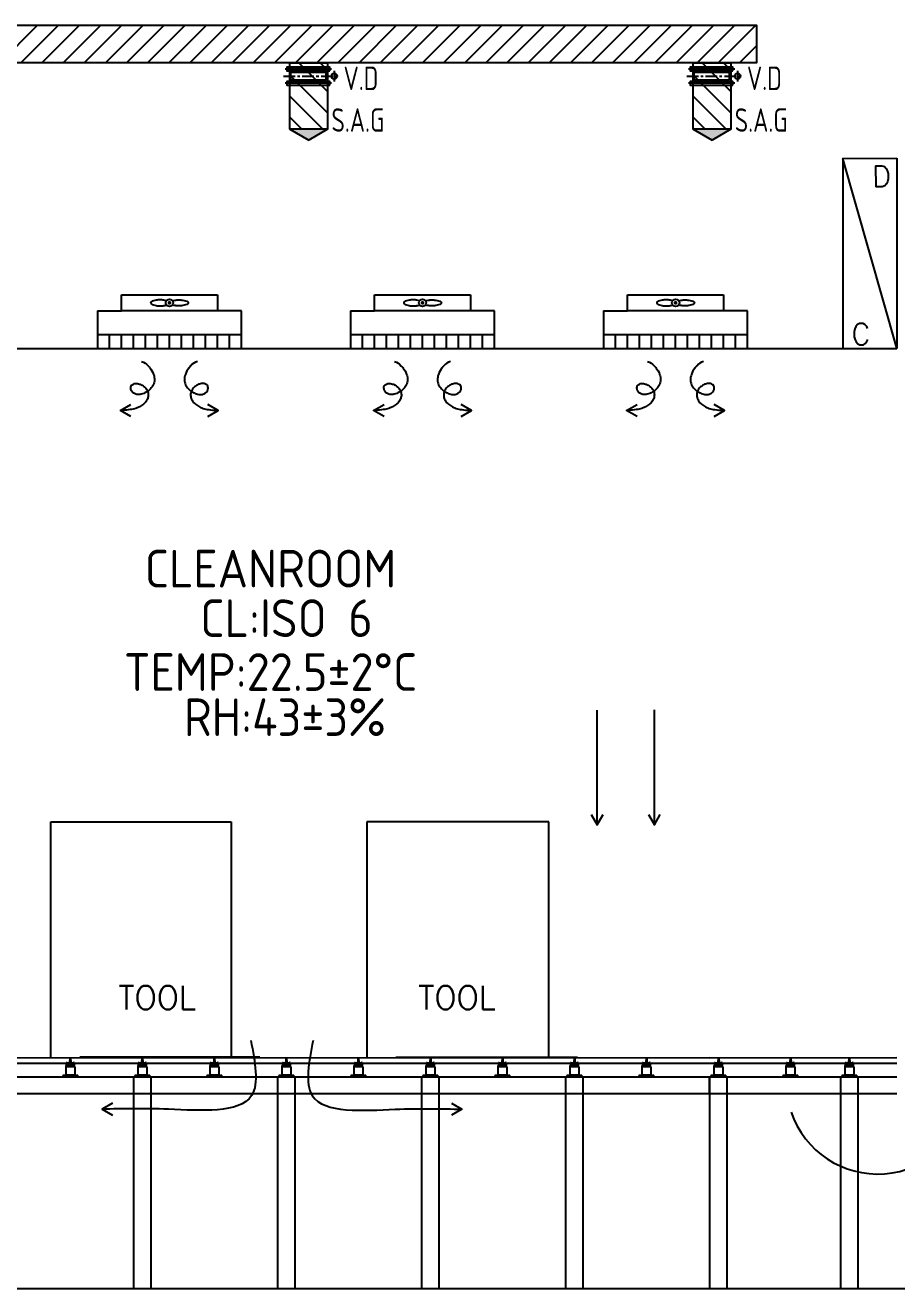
# Model space of a CAD drawing. Header units: millimetres. Extents: x 108 to 3316, y 96 to 2090.
# Drawn here: x 2566.6 to 2659.2, y 1492.1 to 1626.3 of the extents above; entities that cross this region are included whole.
import ezdxf
from ezdxf.enums import TextEntityAlignment as Align

# ---------------------------------------------------------------- set-up
doc = ezdxf.new("R2010")
doc.units = ezdxf.units.MM
doc.linetypes.add('CENTER', pattern=[2, 1.25, -0.25, 0.25, -0.25])
for name, color, linetype in [('M-CEQPM-MAU', 22, 'Continuous'), ('M-CMDUCT-LINE', 15, 'Continuous'), ('M-EQPM-TXT', 4, 'Continuous'), ('M-FM-LINE3', 3, 'Continuous'), ('M-HVAC-CMDUCT', 150, 'Continuous'), ('U-EX-TXT', 4, 'Continuous')]:
    doc.layers.add(name, color=color, linetype=linetype)
doc.styles.add('AA-TXT', font='isocp.shx', dxfattribs={"bigfont": 'chineset.shx'})
doc.styles.add('STDTEXT', font='simplex.shx', dxfattribs={"bigfont": 'china.shx'})

msp = doc.modelspace()

# ---------------------------------------------------------------- hatches: boundary and pattern name
at = {"layer": 'M-CMDUCT-LINE'}
h = msp.add_hatch(dxfattribs=at)
h.set_pattern_fill('ANSI31', color=256, scale=0.5, style=0)
h.set_pattern_definition([(45, (3363.5603, 1449.8405), (-1.122532, 1.122532), [])])
h.paths.add_polyline_path([(2526.27, 1626.29), (2644.28, 1626.29), (2644.28, 1622.29), (2526.27, 1622.29)])
h = msp.add_hatch(dxfattribs=at)
h.set_pattern_fill('ANSI31', color=256, scale=0.5, angle=-90, style=0)
h.set_pattern_definition([(315, (2422.2649, 787.6738), (1.122532, 1.122532), [])])
h.paths.add_polyline_path([(2598.72, 1622.29), (2598.72, 1615.26), (2594.72, 1615.26), (2594.72, 1622.29)])
h = msp.add_hatch(dxfattribs=at)
h.set_pattern_fill('ANSI31', color=256, scale=0.5, angle=-90, style=0)
h.set_pattern_definition([(315, (2465.1057, 787.6738), (1.122532, 1.122532), [])])
h.paths.add_polyline_path([(2641.56, 1622.29), (2641.56, 1615.26), (2637.56, 1615.26), (2637.56, 1622.29)])
at = {"layer": 'M-HVAC-CMDUCT'}
for points in [[(2598.72, 1615.26), (2594.72, 1615.26), (2596.72, 1614.11)], [(2641.56, 1615.26), (2637.56, 1615.26), (2639.56, 1614.11)]]:
    msp.add_hatch(color=256, dxfattribs=at).paths.add_polyline_path(points)

# ---------------------------------------------------------------- linework, layer by layer
at = {"layer": 'M-CEQPM-MAU', "color": 252}
for p, q in [((2653.44, 1612.14), (2653.44, 1591.97)), ((2569.34, 1516.72), (2569.34, 1541.72)), ((2569.34, 1541.72), (2588.48, 1541.72)), ((2588.48, 1541.72), (2588.48, 1516.72)), ((2622.23, 1541.72), (2602.91, 1541.72)), ((2602.91, 1541.72), (2602.91, 1516.72)), ((2622.23, 1516.72), (2622.23, 1541.72)), ((2591.54, 1516.72), (2572.4, 1516.72)), ((2605.97, 1516.72), (2625.28, 1516.72))]:
    msp.add_line(p, q, dxfattribs=at)
at = {"layer": 'M-CEQPM-MAU', "color": 252, "ltscale": 0.1}
for p, q in [((2576.83, 1595.97), (2576.83, 1597.67)), ((2576.83, 1597.67), (2587.03, 1597.67)), ((2587.03, 1597.67), (2587.03, 1595.97)), ((2603.71, 1595.97), (2603.71, 1597.67)), ((2603.71, 1597.67), (2613.91, 1597.67)), ((2613.91, 1597.67), (2613.91, 1595.97)), ((2630.59, 1595.97), (2630.59, 1597.67)), ((2630.59, 1597.67), (2640.79, 1597.67)), ((2640.79, 1597.67), (2640.79, 1595.97)), ((2574.28, 1595.97), (2576.83, 1595.97)), ((2574.28, 1595.97), (2574.28, 1591.97)), ((2587.03, 1595.97), (2576.83, 1595.97)), ((2589.58, 1595.97), (2587.03, 1595.97)), ((2589.58, 1591.97), (2589.58, 1595.97)), ((2601.16, 1595.97), (2603.71, 1595.97)), ((2601.16, 1595.97), (2601.16, 1591.97)), ((2613.91, 1595.97), (2603.71, 1595.97)), ((2616.46, 1595.97), (2613.91, 1595.97)), ((2616.46, 1591.97), (2616.46, 1595.97)), ((2628.04, 1595.97), (2630.59, 1595.97)), ((2628.04, 1595.97), (2628.04, 1591.97)), ((2640.79, 1595.97), (2630.59, 1595.97)), ((2643.34, 1595.97), (2640.79, 1595.97)), ((2643.34, 1591.97), (2643.34, 1595.97)), ((2574.28, 1593.47), (2589.58, 1593.47)), ((2575.56, 1591.97), (2575.56, 1593.47)), ((2576.83, 1591.97), (2576.83, 1593.47)), ((2578.11, 1591.97), (2578.11, 1593.47)), ((2579.38, 1591.97), (2579.38, 1593.47)), ((2580.66, 1591.97), (2580.66, 1593.47)), ((2581.93, 1591.97), (2581.93, 1593.47)), ((2583.21, 1591.97), (2583.21, 1593.47)), ((2584.48, 1591.97), (2584.48, 1593.47)), ((2585.76, 1591.97), (2585.76, 1593.47)), ((2587.03, 1591.97), (2587.03, 1593.47)), ((2588.31, 1591.97), (2588.31, 1593.47)), ((2601.16, 1593.47), (2616.46, 1593.47)), ((2602.44, 1591.97), (2602.44, 1593.47)), ((2603.71, 1591.97), (2603.71, 1593.47)), ((2604.99, 1591.97), (2604.99, 1593.47)), ((2606.26, 1591.97), (2606.26, 1593.47)), ((2607.54, 1591.97), (2607.54, 1593.47)), ((2608.81, 1591.97), (2608.81, 1593.47)), ((2610.09, 1591.97), (2610.09, 1593.47)), ((2611.36, 1591.97), (2611.36, 1593.47)), ((2612.64, 1591.97), (2612.64, 1593.47)), ((2613.91, 1591.97), (2613.91, 1593.47)), ((2615.19, 1591.97), (2615.19, 1593.47)), ((2628.04, 1593.47), (2643.34, 1593.47)), ((2629.31, 1591.97), (2629.31, 1593.47)), ((2630.59, 1591.97), (2630.59, 1593.47)), ((2631.86, 1591.97), (2631.86, 1593.47)), ((2633.14, 1591.97), (2633.14, 1593.47)), ((2634.41, 1591.97), (2634.41, 1593.47)), ((2635.69, 1591.97), (2635.69, 1593.47)), ((2636.96, 1591.97), (2636.96, 1593.47)), ((2638.24, 1591.97), (2638.24, 1593.47)), ((2639.51, 1591.97), (2639.51, 1593.47)), ((2640.79, 1591.97), (2640.79, 1593.47)), ((2642.06, 1591.97), (2642.06, 1593.47)), ((2535.82, 1591.97), (2659.18, 1591.97)), ((2574.28, 1591.97), (2589.58, 1591.97)), ((2601.16, 1591.97), (2616.46, 1591.97)), ((2628.04, 1591.97), (2643.34, 1591.97)), ((2533.6, 1516.67), (2639.3, 1516.69)), ((2639.3, 1516.05), (2533.6, 1516.04)), ((2570.97, 1516.17), (2571.05, 1516.17)), ((2570.97, 1516.17), (2570.97, 1515.84)), ((2571.05, 1516.17), (2571.05, 1516.11)), ((2571.34, 1516.11), (2571.05, 1516.11)), ((2571.39, 1516.74), (2571.29, 1516.11)), ((2571.34, 1516.17), (2571.32, 1515.84)), ((2571.44, 1516.17), (2571.34, 1516.17)), ((2571.39, 1516.74), (2571.49, 1516.11)), ((2571.44, 1516.17), (2571.45, 1515.84)), ((2571.72, 1516.11), (2571.44, 1516.11)), ((2571.72, 1516.17), (2571.72, 1516.11)), ((2571.8, 1516.17), (2571.72, 1516.17)), ((2571.8, 1516.17), (2571.8, 1515.84)), ((2578.62, 1516.17), (2578.7, 1516.17)), ((2578.62, 1516.17), (2578.62, 1515.84)), ((2578.7, 1516.17), (2578.7, 1516.11)), ((2578.99, 1516.11), (2578.7, 1516.11)), ((2579.04, 1516.74), (2578.94, 1516.11)), ((2578.99, 1516.17), (2578.97, 1515.84)), ((2579.09, 1516.17), (2578.99, 1516.17)), ((2579.04, 1516.74), (2579.14, 1516.11)), ((2579.09, 1516.17), (2579.1, 1515.84)), ((2579.37, 1516.11), (2579.09, 1516.11)), ((2579.37, 1516.17), (2579.37, 1516.11)), ((2579.45, 1516.17), (2579.37, 1516.17)), ((2579.45, 1516.17), (2579.45, 1515.84)), ((2586.27, 1516.17), (2586.35, 1516.17)), ((2586.27, 1516.17), (2586.27, 1515.84)), ((2586.35, 1516.17), (2586.35, 1516.11)), ((2586.64, 1516.11), (2586.35, 1516.11)), ((2586.69, 1516.74), (2586.59, 1516.11)), ((2586.64, 1516.17), (2586.62, 1515.84)), ((2586.74, 1516.17), (2586.64, 1516.17)), ((2586.69, 1516.74), (2586.79, 1516.11)), ((2586.74, 1516.17), (2586.75, 1515.84)), ((2587.02, 1516.11), (2586.74, 1516.11)), ((2587.02, 1516.17), (2587.02, 1516.11)), ((2587.1, 1516.17), (2587.02, 1516.17)), ((2587.1, 1516.17), (2587.1, 1515.84)), ((2593.92, 1516.17), (2594, 1516.17)), ((2593.92, 1516.17), (2593.92, 1515.84)), ((2594, 1516.17), (2594, 1516.11)), ((2594.29, 1516.11), (2594, 1516.11)), ((2594.34, 1516.74), (2594.24, 1516.11)), ((2594.29, 1516.17), (2594.27, 1515.84)), ((2594.39, 1516.17), (2594.29, 1516.17)), ((2594.34, 1516.74), (2594.44, 1516.11)), ((2594.39, 1516.17), (2594.4, 1515.84)), ((2594.67, 1516.11), (2594.39, 1516.11)), ((2594.67, 1516.17), (2594.67, 1516.11)), ((2594.75, 1516.17), (2594.67, 1516.17)), ((2594.75, 1516.17), (2594.75, 1515.84)), ((2601.57, 1516.17), (2601.65, 1516.17)), ((2601.57, 1516.17), (2601.57, 1515.84)), ((2601.65, 1516.17), (2601.65, 1516.11)), ((2601.94, 1516.11), (2601.65, 1516.11)), ((2601.99, 1516.74), (2601.89, 1516.11)), ((2601.94, 1516.17), (2601.92, 1515.84)), ((2602.04, 1516.17), (2601.94, 1516.17)), ((2601.99, 1516.74), (2602.09, 1516.11)), ((2602.04, 1516.17), (2602.05, 1515.84)), ((2602.32, 1516.11), (2602.04, 1516.11)), ((2602.32, 1516.17), (2602.32, 1516.11)), ((2602.4, 1516.17), (2602.32, 1516.17)), ((2602.4, 1516.17), (2602.4, 1515.84)), ((2609.22, 1516.17), (2609.3, 1516.17)), ((2609.22, 1516.17), (2609.22, 1515.84)), ((2609.3, 1516.17), (2609.3, 1516.11)), ((2609.59, 1516.11), (2609.3, 1516.11)), ((2609.64, 1516.74), (2609.54, 1516.11)), ((2609.59, 1516.17), (2609.57, 1515.84)), ((2609.69, 1516.17), (2609.59, 1516.17)), ((2609.64, 1516.74), (2609.74, 1516.11)), ((2609.69, 1516.17), (2609.7, 1515.84)), ((2609.97, 1516.11), (2609.69, 1516.11)), ((2609.97, 1516.17), (2609.97, 1516.11)), ((2610.05, 1516.17), (2609.97, 1516.17)), ((2610.05, 1516.17), (2610.05, 1515.84)), ((2616.87, 1516.17), (2616.95, 1516.17)), ((2616.87, 1516.17), (2616.87, 1515.84)), ((2616.95, 1516.17), (2616.95, 1516.11)), ((2617.24, 1516.11), (2616.95, 1516.11)), ((2617.29, 1516.74), (2617.19, 1516.11)), ((2617.24, 1516.17), (2617.22, 1515.84)), ((2617.34, 1516.17), (2617.24, 1516.17)), ((2617.29, 1516.74), (2617.39, 1516.11)), ((2617.34, 1516.17), (2617.35, 1515.84)), ((2617.62, 1516.11), (2617.34, 1516.11)), ((2617.62, 1516.17), (2617.62, 1516.11)), ((2617.7, 1516.17), (2617.62, 1516.17)), ((2617.7, 1516.17), (2617.7, 1515.84)), ((2624.52, 1516.17), (2624.6, 1516.17)), ((2624.52, 1516.17), (2624.52, 1515.84)), ((2624.6, 1516.17), (2624.6, 1516.11)), ((2624.89, 1516.11), (2624.6, 1516.11)), ((2624.94, 1516.74), (2624.84, 1516.11)), ((2624.89, 1516.17), (2624.87, 1515.84)), ((2624.99, 1516.17), (2624.89, 1516.17)), ((2624.94, 1516.74), (2625.04, 1516.11)), ((2624.99, 1516.17), (2625, 1515.84)), ((2625.27, 1516.11), (2624.99, 1516.11)), ((2625.27, 1516.17), (2625.27, 1516.11)), ((2625.35, 1516.17), (2625.27, 1516.17)), ((2625.35, 1516.17), (2625.35, 1515.84)), ((2632.17, 1516.17), (2632.25, 1516.17)), ((2632.17, 1516.17), (2632.17, 1515.84)), ((2632.25, 1516.17), (2632.25, 1516.11)), ((2632.54, 1516.11), (2632.25, 1516.11)), ((2632.59, 1516.74), (2632.49, 1516.11)), ((2632.54, 1516.17), (2632.52, 1515.84)), ((2632.64, 1516.17), (2632.54, 1516.17)), ((2632.59, 1516.74), (2632.69, 1516.11)), ((2632.64, 1516.17), (2632.65, 1515.84)), ((2632.92, 1516.11), (2632.64, 1516.11)), ((2632.92, 1516.17), (2632.92, 1516.11)), ((2633, 1516.17), (2632.92, 1516.17)), ((2633, 1516.17), (2633, 1515.84)), ((2639.3, 1516.67), (2659.18, 1516.68)), ((2659.18, 1516.04), (2639.3, 1516.04)), ((2639.82, 1516.17), (2639.9, 1516.17)), ((2639.82, 1516.17), (2639.82, 1515.84)), ((2639.9, 1516.17), (2639.9, 1516.11)), ((2640.19, 1516.11), (2639.9, 1516.11)), ((2640.24, 1516.74), (2640.14, 1516.11)), ((2640.19, 1516.17), (2640.17, 1515.84)), ((2640.29, 1516.17), (2640.19, 1516.17)), ((2640.24, 1516.74), (2640.34, 1516.11)), ((2640.29, 1516.17), (2640.3, 1515.84)), ((2640.57, 1516.11), (2640.29, 1516.11)), ((2640.57, 1516.17), (2640.57, 1516.11)), ((2640.65, 1516.17), (2640.57, 1516.17)), ((2640.65, 1516.17), (2640.65, 1515.84)), ((2647.47, 1516.17), (2647.55, 1516.17)), ((2647.47, 1516.17), (2647.47, 1515.84)), ((2647.55, 1516.17), (2647.55, 1516.11)), ((2647.84, 1516.11), (2647.55, 1516.11)), ((2647.89, 1516.74), (2647.79, 1516.11)), ((2647.84, 1516.17), (2647.82, 1515.84)), ((2647.94, 1516.17), (2647.84, 1516.17)), ((2647.89, 1516.74), (2647.99, 1516.11)), ((2647.94, 1516.17), (2647.95, 1515.84)), ((2648.22, 1516.11), (2647.94, 1516.11)), ((2648.22, 1516.17), (2648.22, 1516.11)), ((2648.3, 1516.17), (2648.22, 1516.17)), ((2648.3, 1516.17), (2648.3, 1515.84)), ((2653.72, 1516.17), (2653.8, 1516.17)), ((2653.72, 1516.17), (2653.72, 1515.84)), ((2653.8, 1516.17), (2653.8, 1516.11)), ((2654.09, 1516.11), (2653.8, 1516.11)), ((2654.14, 1516.74), (2654.04, 1516.11)), ((2654.09, 1516.17), (2654.07, 1515.84)), ((2654.19, 1516.17), (2654.09, 1516.17)), ((2654.14, 1516.74), (2654.24, 1516.11)), ((2654.19, 1516.17), (2654.2, 1515.84)), ((2654.47, 1516.11), (2654.19, 1516.11)), ((2654.47, 1516.17), (2654.47, 1516.11)), ((2654.56, 1516.17), (2654.47, 1516.17)), ((2654.56, 1516.17), (2654.56, 1515.84)), ((2572.19, 1514.78), (2570.59, 1514.78)), ((2570.59, 1514.78), (2570.59, 1514.65)), ((2572.19, 1514.65), (2570.59, 1514.65)), ((2570.91, 1515.71), (2570.91, 1514.86)), ((2571.87, 1515.71), (2570.91, 1515.71)), ((2570.91, 1514.86), (2571.87, 1514.86)), ((2571.83, 1515.84), (2570.95, 1515.84)), ((2570.95, 1515.71), (2570.95, 1515.84)), ((2570.96, 1514.86), (2570.96, 1514.79)), ((2571.82, 1514.86), (2571.82, 1514.78)), ((2571.83, 1515.71), (2571.83, 1515.84)), ((2571.87, 1515.71), (2571.87, 1514.86)), ((2572.19, 1514.78), (2572.19, 1514.65)), ((2579.84, 1514.78), (2578.24, 1514.78)), ((2578.24, 1514.78), (2578.24, 1514.65)), ((2579.84, 1514.65), (2578.24, 1514.65)), ((2578.56, 1515.71), (2578.56, 1514.86)), ((2579.52, 1515.71), (2578.56, 1515.71)), ((2578.56, 1514.86), (2579.52, 1514.86)), ((2579.48, 1515.84), (2578.6, 1515.84)), ((2578.6, 1515.71), (2578.6, 1515.84)), ((2578.61, 1514.86), (2578.61, 1514.79)), ((2579.47, 1514.86), (2579.47, 1514.78)), ((2579.48, 1515.71), (2579.48, 1515.84)), ((2579.52, 1515.71), (2579.52, 1514.86)), ((2579.84, 1514.78), (2579.84, 1514.65)), ((2587.49, 1514.78), (2585.89, 1514.78)), ((2585.89, 1514.78), (2585.89, 1514.65)), ((2587.49, 1514.65), (2585.89, 1514.65)), ((2586.21, 1515.71), (2586.21, 1514.86)), ((2587.17, 1515.71), (2586.21, 1515.71)), ((2586.21, 1514.86), (2587.17, 1514.86)), ((2587.13, 1515.84), (2586.25, 1515.84)), ((2586.25, 1515.71), (2586.25, 1515.84)), ((2586.26, 1514.86), (2586.26, 1514.79)), ((2587.12, 1514.86), (2587.12, 1514.78)), ((2587.13, 1515.71), (2587.13, 1515.84)), ((2587.17, 1515.71), (2587.17, 1514.86)), ((2587.49, 1514.78), (2587.49, 1514.65)), ((2595.14, 1514.78), (2593.54, 1514.78)), ((2593.54, 1514.78), (2593.54, 1514.65)), ((2595.14, 1514.65), (2593.54, 1514.65)), ((2593.86, 1515.71), (2593.86, 1514.86)), ((2594.82, 1515.71), (2593.86, 1515.71)), ((2593.86, 1514.86), (2594.82, 1514.86)), ((2594.78, 1515.84), (2593.9, 1515.84)), ((2593.9, 1515.71), (2593.9, 1515.84)), ((2593.91, 1514.86), (2593.91, 1514.79)), ((2594.77, 1514.86), (2594.77, 1514.78)), ((2594.78, 1515.71), (2594.78, 1515.84)), ((2594.82, 1515.71), (2594.82, 1514.86)), ((2595.14, 1514.78), (2595.14, 1514.65)), ((2602.79, 1514.78), (2601.19, 1514.78)), ((2601.19, 1514.78), (2601.19, 1514.65)), ((2602.79, 1514.65), (2601.19, 1514.65)), ((2601.51, 1515.71), (2601.51, 1514.86)), ((2602.47, 1515.71), (2601.51, 1515.71)), ((2601.51, 1514.86), (2602.47, 1514.86)), ((2602.43, 1515.84), (2601.55, 1515.84)), ((2601.55, 1515.71), (2601.55, 1515.84)), ((2601.56, 1514.86), (2601.56, 1514.79)), ((2602.42, 1514.86), (2602.42, 1514.78)), ((2602.43, 1515.71), (2602.43, 1515.84)), ((2602.47, 1515.71), (2602.47, 1514.86)), ((2602.79, 1514.78), (2602.79, 1514.65)), ((2610.44, 1514.78), (2608.84, 1514.78)), ((2608.84, 1514.78), (2608.84, 1514.65)), ((2610.44, 1514.65), (2608.84, 1514.65)), ((2609.16, 1515.71), (2609.16, 1514.86)), ((2610.12, 1515.71), (2609.16, 1515.71)), ((2609.16, 1514.86), (2610.12, 1514.86)), ((2610.08, 1515.84), (2609.2, 1515.84)), ((2609.2, 1515.71), (2609.2, 1515.84)), ((2609.21, 1514.86), (2609.21, 1514.79)), ((2610.07, 1514.86), (2610.07, 1514.78)), ((2610.08, 1515.71), (2610.08, 1515.84)), ((2610.12, 1515.71), (2610.12, 1514.86)), ((2610.44, 1514.78), (2610.44, 1514.65)), ((2618.09, 1514.78), (2616.49, 1514.78)), ((2616.49, 1514.78), (2616.49, 1514.65)), ((2618.09, 1514.65), (2616.49, 1514.65)), ((2616.81, 1515.71), (2616.81, 1514.86)), ((2617.77, 1515.71), (2616.81, 1515.71)), ((2616.81, 1514.86), (2617.77, 1514.86)), ((2617.73, 1515.84), (2616.85, 1515.84)), ((2616.85, 1515.71), (2616.85, 1515.84)), ((2616.86, 1514.86), (2616.86, 1514.79)), ((2617.72, 1514.86), (2617.72, 1514.78)), ((2617.73, 1515.71), (2617.73, 1515.84)), ((2617.77, 1515.71), (2617.77, 1514.86)), ((2618.09, 1514.78), (2618.09, 1514.65)), ((2625.74, 1514.78), (2624.14, 1514.78)), ((2624.14, 1514.78), (2624.14, 1514.65)), ((2625.74, 1514.65), (2624.14, 1514.65)), ((2624.46, 1515.71), (2624.46, 1514.86)), ((2625.42, 1515.71), (2624.46, 1515.71)), ((2624.46, 1514.86), (2625.42, 1514.86)), ((2625.38, 1515.84), (2624.5, 1515.84)), ((2624.5, 1515.71), (2624.5, 1515.84)), ((2624.51, 1514.86), (2624.51, 1514.79)), ((2625.37, 1514.86), (2625.37, 1514.78)), ((2625.38, 1515.71), (2625.38, 1515.84)), ((2625.42, 1515.71), (2625.42, 1514.86)), ((2625.74, 1514.78), (2625.74, 1514.65)), ((2633.39, 1514.78), (2631.79, 1514.78)), ((2631.79, 1514.78), (2631.79, 1514.65)), ((2633.39, 1514.65), (2631.79, 1514.65)), ((2632.11, 1515.71), (2632.11, 1514.86)), ((2633.07, 1515.71), (2632.11, 1515.71)), ((2632.11, 1514.86), (2633.07, 1514.86)), ((2633.03, 1515.84), (2632.15, 1515.84)), ((2632.15, 1515.71), (2632.15, 1515.84)), ((2632.16, 1514.86), (2632.16, 1514.79)), ((2633.02, 1514.86), (2633.02, 1514.78)), ((2633.03, 1515.71), (2633.03, 1515.84)), ((2633.07, 1515.71), (2633.07, 1514.86)), ((2633.39, 1514.78), (2633.39, 1514.65)), ((2641.04, 1514.78), (2639.44, 1514.78)), ((2639.44, 1514.78), (2639.44, 1514.65)), ((2641.04, 1514.65), (2639.44, 1514.65)), ((2639.76, 1515.71), (2639.76, 1514.86)), ((2640.72, 1515.71), (2639.76, 1515.71)), ((2639.76, 1514.86), (2640.72, 1514.86)), ((2640.68, 1515.84), (2639.8, 1515.84)), ((2639.8, 1515.71), (2639.8, 1515.84)), ((2639.81, 1514.86), (2639.81, 1514.79)), ((2640.67, 1514.86), (2640.67, 1514.78)), ((2640.68, 1515.71), (2640.68, 1515.84)), ((2640.72, 1515.71), (2640.72, 1514.86)), ((2641.04, 1514.78), (2641.04, 1514.65)), ((2648.69, 1514.78), (2647.09, 1514.78)), ((2647.09, 1514.78), (2647.09, 1514.65)), ((2648.69, 1514.65), (2647.09, 1514.65)), ((2647.41, 1515.71), (2647.41, 1514.86)), ((2648.37, 1515.71), (2647.41, 1515.71)), ((2647.41, 1514.86), (2648.37, 1514.86)), ((2648.33, 1515.84), (2647.45, 1515.84)), ((2647.45, 1515.71), (2647.45, 1515.84)), ((2647.46, 1514.86), (2647.46, 1514.79)), ((2648.32, 1514.86), (2648.32, 1514.78)), ((2648.33, 1515.71), (2648.33, 1515.84)), ((2648.37, 1515.71), (2648.37, 1514.86)), ((2648.69, 1514.78), (2648.69, 1514.65)), ((2654.94, 1514.78), (2653.34, 1514.78)), ((2653.34, 1514.78), (2653.34, 1514.65)), ((2654.94, 1514.65), (2653.34, 1514.65)), ((2653.66, 1515.71), (2653.66, 1514.86)), ((2654.62, 1515.71), (2653.66, 1515.71)), ((2653.66, 1514.86), (2654.62, 1514.86)), ((2654.58, 1515.84), (2653.7, 1515.84)), ((2653.7, 1515.71), (2653.7, 1515.84)), ((2653.71, 1514.86), (2653.71, 1514.79)), ((2654.57, 1514.86), (2654.57, 1514.78)), ((2654.58, 1515.71), (2654.58, 1515.84)), ((2654.62, 1515.71), (2654.62, 1514.86)), ((2654.94, 1514.78), (2654.94, 1514.65))]:
    msp.add_line(p, q, dxfattribs=at)
at = {"layer": 'M-CEQPM-MAU', "color": 252}
msp.add_lwpolyline([(2659.18, 1612.19), (2659.18, 1592.02), (2653.44, 1612.14)], close=True, dxfattribs=at)
at = {"layer": 'M-CEQPM-MAU', "color": 252, "ltscale": 0.1}
for points in [[(2581.61, 1597.05, 0.03966), (2581.34, 1597.11, 0.032614), (2580.93, 1597.14, 0.032614), (2580.52, 1597.11, 0.044087), (2580.22, 1597.04, 0.086721), (2579.98, 1596.92, 0.233651), (2579.93, 1596.82, 0.233651), (2579.98, 1596.73, 0.086721), (2580.22, 1596.6, 0.044087), (2580.52, 1596.53, 0.032614), (2580.93, 1596.51, 0.032614), (2581.34, 1596.53, 0.03966), (2581.61, 1596.59)], [(2582.26, 1597.05, -0.03966), (2582.52, 1597.11, -0.032614), (2582.93, 1597.14, -0.032614), (2583.34, 1597.11, -0.044087), (2583.64, 1597.04, -0.086721), (2583.88, 1596.92, -0.233651), (2583.93, 1596.82, -0.233651), (2583.88, 1596.73, -0.086721), (2583.64, 1596.6, -0.044087), (2583.34, 1596.53, -0.032614), (2582.93, 1596.51, -0.032614), (2582.52, 1596.53, -0.03966), (2582.26, 1596.59)], [(2608.48, 1597.05, 0.03966), (2608.22, 1597.11, 0.032614), (2607.81, 1597.14, 0.032614), (2607.4, 1597.11, 0.044087), (2607.1, 1597.04, 0.086721), (2606.86, 1596.92, 0.233651), (2606.81, 1596.82, 0.233651), (2606.86, 1596.73, 0.086721), (2607.1, 1596.6, 0.044087), (2607.4, 1596.53, 0.032614), (2607.81, 1596.51, 0.032614), (2608.22, 1596.53, 0.03966), (2608.48, 1596.59)], [(2609.14, 1597.05, -0.03966), (2609.4, 1597.11, -0.032614), (2609.81, 1597.14, -0.032614), (2610.22, 1597.11, -0.044087), (2610.52, 1597.04, -0.086721), (2610.76, 1596.92, -0.233651), (2610.81, 1596.82, -0.233651), (2610.76, 1596.73, -0.086721), (2610.52, 1596.6, -0.044087), (2610.22, 1596.53, -0.032614), (2609.81, 1596.51, -0.032614), (2609.4, 1596.53, -0.03966), (2609.14, 1596.59)], [(2635.36, 1597.05, 0.03966), (2635.1, 1597.11, 0.032614), (2634.69, 1597.14, 0.032614), (2634.28, 1597.11, 0.044087), (2633.98, 1597.04, 0.086721), (2633.74, 1596.92, 0.233651), (2633.69, 1596.82, 0.233651), (2633.74, 1596.73, 0.086721), (2633.98, 1596.6, 0.044087), (2634.28, 1596.53, 0.032614), (2634.69, 1596.51, 0.032614), (2635.1, 1596.53, 0.03966), (2635.36, 1596.59)], [(2636.01, 1597.05, -0.03966), (2636.28, 1597.11, -0.032614), (2636.69, 1597.14, -0.032614), (2637.1, 1597.11, -0.044087), (2637.4, 1597.04, -0.086721), (2637.64, 1596.92, -0.233651), (2637.69, 1596.82, -0.233651), (2637.64, 1596.73, -0.086721), (2637.4, 1596.6, -0.044087), (2637.1, 1596.53, -0.032614), (2636.69, 1596.51, -0.032614), (2636.28, 1596.53, -0.03966), (2636.01, 1596.59)]]:
    msp.add_lwpolyline(points, format="xyb", dxfattribs=at)
at = {"layer": 'M-CEQPM-MAU', "color": 252, "ltscale": 0.1, "const_width": 0.2}
for points in [[(2582.03, 1596.82, -1), (2581.83, 1596.82, -1)], [(2608.91, 1596.82, -1), (2608.71, 1596.82, -1)], [(2635.79, 1596.82, -1), (2635.59, 1596.82, -1)]]:
    msp.add_lwpolyline(points, format="xyb", close=True, dxfattribs=at)
at = {"layer": 'M-CEQPM-MAU', "color": 252, "ltscale": 0.1}
for points in [[(2639.3, 1512.85), (2530.08, 1512.85), (2530.08, 1514.65), (2639.3, 1514.65)], [(2659.18, 1512.85), (2639.3, 1512.85), (2639.3, 1514.65), (2659.18, 1514.65)]]:
    msp.add_lwpolyline(points, dxfattribs=at)
for points in [[(2578.14, 1492.14), (2578.14, 1514.65), (2579.94, 1514.65), (2579.94, 1492.14)], [(2593.44, 1492.14), (2593.44, 1514.65), (2595.24, 1514.65), (2595.24, 1492.14)], [(2608.74, 1492.14), (2608.74, 1514.65), (2610.54, 1514.65), (2610.54, 1492.14)], [(2624.04, 1492.14), (2624.04, 1514.65), (2625.84, 1514.65), (2625.84, 1492.14)], [(2639.34, 1492.14), (2639.34, 1514.65), (2641.14, 1514.65), (2641.14, 1492.14)], [(2653.24, 1492.14), (2653.24, 1514.65), (2655.04, 1514.65), (2655.04, 1492.14)]]:
    msp.add_lwpolyline(points, close=True, dxfattribs=at)
for centre in [(2581.93, 1596.82), (2608.81, 1596.82), (2635.69, 1596.82)]:
    msp.add_circle(centre, 0.4, dxfattribs=at)
at = {"layer": 'M-FM-LINE3', "linetype": 'CENTER'}
for p, q in [((2594.03, 1620.89), (2600.01, 1620.89)), ((2599.44, 1621.46), (2599.44, 1620.32)), ((2636.87, 1620.89), (2642.85, 1620.89)), ((2642.28, 1621.46), (2642.28, 1620.32))]:
    msp.add_line(p, q, dxfattribs=at)
at = {"layer": 'M-FM-LINE3'}
for p, q in [((2599.14, 1621.64), (2594.22, 1621.64)), ((2641.98, 1621.64), (2637.06, 1621.64)), ((2599.14, 1620.13), (2594.22, 1620.13)), ((2641.98, 1620.13), (2637.06, 1620.13))]:
    msp.add_line(p, q, dxfattribs=at)
for points in [[(2598.95, 1621.46), (2598.95, 1621.83), (2594.41, 1621.83), (2594.41, 1621.46)], [(2598.57, 1620.51), (2598.57, 1621.27), (2594.78, 1621.27), (2594.78, 1620.51)], [(2641.79, 1621.46), (2641.79, 1621.83), (2637.25, 1621.83), (2637.25, 1621.46)], [(2641.41, 1620.51), (2641.41, 1621.27), (2637.62, 1621.27), (2637.62, 1620.51)], [(2598.95, 1619.94), (2598.95, 1620.32), (2594.41, 1620.32), (2594.41, 1619.94)], [(2641.79, 1619.94), (2641.79, 1620.32), (2637.25, 1620.32), (2637.25, 1619.94)]]:
    msp.add_lwpolyline(points, close=True, dxfattribs=at)
for centre in [(2599.44, 1620.89), (2642.28, 1620.89)]:
    msp.add_circle(centre, 0.303, dxfattribs=at)
at = {"layer": 'M-HVAC-CMDUCT'}
for p, q in [((2598.72, 1615.26), (2594.72, 1615.26)), ((2594.72, 1615.26), (2596.72, 1614.11)), ((2598.72, 1615.26), (2596.72, 1614.11)), ((2641.56, 1615.26), (2637.56, 1615.26)), ((2637.56, 1615.26), (2639.56, 1614.11)), ((2641.56, 1615.26), (2639.56, 1614.11))]:
    msp.add_line(p, q, dxfattribs=at)
at = {"layer": 'M-HVAC-CMDUCT', "color": 252}
for p, q in [((2627.35, 1541.39), (2627.35, 1553.56)), ((2633.44, 1541.39), (2633.44, 1553.62))]:
    msp.add_line(p, q, dxfattribs=at)
at = {"layer": 'M-HVAC-CMDUCT'}
for points in [[(2526.27, 1626.29), (2644.28, 1626.29), (2644.28, 1622.29), (2526.27, 1622.29)], [(2598.72, 1622.29), (2598.72, 1615.26), (2594.72, 1615.26), (2594.72, 1622.29)], [(2641.56, 1622.29), (2641.56, 1615.26), (2637.56, 1615.26), (2637.56, 1622.29)]]:
    msp.add_lwpolyline(points, close=True, dxfattribs=at)
at = {"layer": 'M-HVAC-CMDUCT', "color": 252, "ltscale": 0.1}
for points in [[(2578.97, 1590.6, -0.140241), (2579.65, 1590.15, -0.038232), (2579.88, 1589.89), (2579.95, 1589.79), (2580.07, 1589.59), (2580.17, 1589.41), (2580.24, 1589.23), (2580.29, 1589.07), (2580.32, 1588.92), (2580.34, 1588.77), (2580.34, 1588.63), (2580.33, 1588.5), (2580.31, 1588.37), (2580.27, 1588.25), (2580.22, 1588.13), (2580.16, 1588.01), (2580.09, 1587.9), (2580, 1587.79), (2579.91, 1587.68), (2579.8, 1587.58), (2579.69, 1587.48), (2579.57, 1587.39), (2579.45, 1587.32), (2579.32, 1587.25), (2579.19, 1587.19), (2579.06, 1587.15), (2578.93, 1587.12), (2578.81, 1587.1), (2578.69, 1587.08), (2578.57, 1587.09), (2578.46, 1587.1), (2578.37, 1587.12), (2578.28, 1587.15), (2578.2, 1587.19), (2578.13, 1587.23, -0.282011), (2577.83, 1587.81, -0.222152), (2577.97, 1588.13, -0.123311), (2578.23, 1588.24), (2578.32, 1588.25), (2578.43, 1588.25), (2578.53, 1588.25), (2578.64, 1588.23), (2578.74, 1588.2), (2578.84, 1588.17), (2578.94, 1588.12), (2579.03, 1588.07), (2579.12, 1588.02), (2579.2, 1587.95), (2579.28, 1587.89), (2579.35, 1587.82), (2579.42, 1587.75), (2579.48, 1587.67), (2579.53, 1587.59), (2579.57, 1587.51), (2579.61, 1587.43), (2579.64, 1587.35), (2579.66, 1587.26), (2579.67, 1587.17), (2579.68, 1587.07), (2579.68, 1586.98), (2579.67, 1586.88), (2579.64, 1586.78), (2579.62, 1586.68), (2579.58, 1586.59), (2579.53, 1586.49), (2579.47, 1586.4), (2579.41, 1586.31), (2579.33, 1586.22), (2579.25, 1586.13), (2579.16, 1586.05), (2579.06, 1585.98), (2578.96, 1585.91), (2578.85, 1585.84), (2578.73, 1585.78), (2578.61, 1585.72), (2578.49, 1585.67), (2578.36, 1585.62), (2578.22, 1585.58), (2578.07, 1585.54), (2577.91, 1585.51), (2577.74, 1585.48), (2577.56, 1585.46), (2577.36, 1585.44), (2577.15, 1585.42), (2576.94, 1585.4), (2576.73, 1585.39)], [(2584.89, 1590.6, 0.140241), (2584.21, 1590.15, 0.038232), (2583.97, 1589.89), (2583.91, 1589.79), (2583.79, 1589.59), (2583.69, 1589.41), (2583.62, 1589.23), (2583.57, 1589.07), (2583.54, 1588.92), (2583.52, 1588.77), (2583.51, 1588.63), (2583.52, 1588.5), (2583.55, 1588.37), (2583.58, 1588.25), (2583.63, 1588.13), (2583.7, 1588.01), (2583.77, 1587.9), (2583.86, 1587.79), (2583.95, 1587.68), (2584.06, 1587.58), (2584.17, 1587.48), (2584.29, 1587.39), (2584.41, 1587.32), (2584.54, 1587.25), (2584.67, 1587.19), (2584.8, 1587.15), (2584.92, 1587.12), (2585.05, 1587.1), (2585.17, 1587.08), (2585.29, 1587.09), (2585.4, 1587.1), (2585.49, 1587.12), (2585.58, 1587.15), (2585.66, 1587.19), (2585.73, 1587.23, 0.282011), (2586.03, 1587.81, 0.222152), (2585.89, 1588.13, 0.123311), (2585.63, 1588.24), (2585.53, 1588.25), (2585.43, 1588.25), (2585.33, 1588.25), (2585.22, 1588.23), (2585.12, 1588.2), (2585.02, 1588.17), (2584.92, 1588.12), (2584.83, 1588.07), (2584.74, 1588.02), (2584.66, 1587.95), (2584.58, 1587.89), (2584.51, 1587.82), (2584.44, 1587.75), (2584.38, 1587.67), (2584.33, 1587.59), (2584.29, 1587.51), (2584.25, 1587.43), (2584.22, 1587.35), (2584.2, 1587.26), (2584.18, 1587.17), (2584.18, 1587.07), (2584.18, 1586.98), (2584.19, 1586.88), (2584.21, 1586.78), (2584.24, 1586.68), (2584.28, 1586.59), (2584.33, 1586.49), (2584.39, 1586.4), (2584.45, 1586.31), (2584.53, 1586.22), (2584.61, 1586.13), (2584.7, 1586.05), (2584.8, 1585.98), (2584.9, 1585.91), (2585.01, 1585.84), (2585.13, 1585.78), (2585.24, 1585.72), (2585.37, 1585.67), (2585.5, 1585.62), (2585.64, 1585.58), (2585.79, 1585.54), (2585.94, 1585.51), (2586.12, 1585.48), (2586.3, 1585.46), (2586.5, 1585.44), (2586.7, 1585.42), (2586.91, 1585.4), (2587.12, 1585.39)], [(2605.85, 1590.6, -0.140241), (2606.52, 1590.15, -0.038232), (2606.76, 1589.89), (2606.83, 1589.79), (2606.95, 1589.59), (2607.05, 1589.41), (2607.12, 1589.23), (2607.17, 1589.07), (2607.2, 1588.92), (2607.22, 1588.77), (2607.22, 1588.63), (2607.21, 1588.5), (2607.19, 1588.37), (2607.15, 1588.25), (2607.1, 1588.13), (2607.04, 1588.01), (2606.97, 1587.9), (2606.88, 1587.79), (2606.78, 1587.68), (2606.68, 1587.58), (2606.57, 1587.48), (2606.45, 1587.39), (2606.33, 1587.32), (2606.2, 1587.25), (2606.07, 1587.19), (2605.94, 1587.15), (2605.81, 1587.12), (2605.69, 1587.1), (2605.56, 1587.08), (2605.45, 1587.09), (2605.34, 1587.1), (2605.24, 1587.12), (2605.16, 1587.15), (2605.08, 1587.19), (2605.01, 1587.23, -0.282011), (2604.71, 1587.81, -0.222152), (2604.84, 1588.13, -0.123311), (2605.11, 1588.24), (2605.2, 1588.25), (2605.31, 1588.25), (2605.41, 1588.25), (2605.52, 1588.23), (2605.62, 1588.2), (2605.72, 1588.17), (2605.82, 1588.12), (2605.91, 1588.07), (2606, 1588.02), (2606.08, 1587.95), (2606.16, 1587.89), (2606.23, 1587.82), (2606.3, 1587.75), (2606.36, 1587.67), (2606.41, 1587.59), (2606.45, 1587.51), (2606.49, 1587.43), (2606.52, 1587.35), (2606.54, 1587.26), (2606.55, 1587.17), (2606.56, 1587.07), (2606.56, 1586.98), (2606.54, 1586.88), (2606.52, 1586.78), (2606.49, 1586.68), (2606.46, 1586.59), (2606.41, 1586.49), (2606.35, 1586.4), (2606.28, 1586.31), (2606.21, 1586.22), (2606.13, 1586.13), (2606.04, 1586.05), (2605.94, 1585.98), (2605.83, 1585.91), (2605.73, 1585.84), (2605.61, 1585.78), (2605.49, 1585.72), (2605.37, 1585.67), (2605.24, 1585.62), (2605.1, 1585.58), (2604.95, 1585.54), (2604.79, 1585.51), (2604.62, 1585.48), (2604.44, 1585.46), (2604.24, 1585.44), (2604.03, 1585.42), (2603.82, 1585.4), (2603.61, 1585.39)], [(2611.77, 1590.6, 0.140241), (2611.09, 1590.15, 0.038232), (2610.85, 1589.89), (2610.78, 1589.79), (2610.67, 1589.59), (2610.57, 1589.41), (2610.5, 1589.23), (2610.45, 1589.07), (2610.42, 1588.92), (2610.4, 1588.77), (2610.39, 1588.63), (2610.4, 1588.5), (2610.43, 1588.37), (2610.46, 1588.25), (2610.51, 1588.13), (2610.58, 1588.01), (2610.65, 1587.9), (2610.74, 1587.79), (2610.83, 1587.68), (2610.94, 1587.58), (2611.05, 1587.48), (2611.17, 1587.39), (2611.29, 1587.32), (2611.42, 1587.25), (2611.55, 1587.19), (2611.67, 1587.15), (2611.8, 1587.12), (2611.93, 1587.1), (2612.05, 1587.08), (2612.17, 1587.09), (2612.27, 1587.1), (2612.37, 1587.12), (2612.46, 1587.15), (2612.54, 1587.19), (2612.61, 1587.23, 0.282011), (2612.91, 1587.81, 0.222152), (2612.77, 1588.13, 0.123311), (2612.51, 1588.24), (2612.41, 1588.25), (2612.31, 1588.25), (2612.2, 1588.25), (2612.1, 1588.23), (2612, 1588.2), (2611.9, 1588.17), (2611.8, 1588.12), (2611.71, 1588.07), (2611.62, 1588.02), (2611.53, 1587.95), (2611.46, 1587.89), (2611.38, 1587.82), (2611.32, 1587.75), (2611.26, 1587.67), (2611.21, 1587.59), (2611.16, 1587.51), (2611.13, 1587.43), (2611.1, 1587.35), (2611.08, 1587.26), (2611.06, 1587.17), (2611.06, 1587.07), (2611.06, 1586.98), (2611.07, 1586.88), (2611.09, 1586.78), (2611.12, 1586.68), (2611.16, 1586.59), (2611.21, 1586.49), (2611.26, 1586.4), (2611.33, 1586.31), (2611.41, 1586.22), (2611.49, 1586.13), (2611.58, 1586.05), (2611.68, 1585.98), (2611.78, 1585.91), (2611.89, 1585.84), (2612, 1585.78), (2612.12, 1585.72), (2612.25, 1585.67), (2612.38, 1585.62), (2612.52, 1585.58), (2612.66, 1585.54), (2612.82, 1585.51), (2612.99, 1585.48), (2613.18, 1585.46), (2613.38, 1585.44), (2613.58, 1585.42), (2613.79, 1585.4), (2614, 1585.39)], [(2632.72, 1590.6, -0.140241), (2633.4, 1590.15, -0.038232), (2633.64, 1589.89), (2633.71, 1589.79), (2633.83, 1589.59), (2633.93, 1589.41), (2634, 1589.23), (2634.05, 1589.07), (2634.08, 1588.92), (2634.1, 1588.77), (2634.1, 1588.63), (2634.09, 1588.5), (2634.07, 1588.37), (2634.03, 1588.25), (2633.98, 1588.13), (2633.92, 1588.01), (2633.84, 1587.9), (2633.76, 1587.79), (2633.66, 1587.68), (2633.56, 1587.58), (2633.45, 1587.48), (2633.33, 1587.39), (2633.2, 1587.32), (2633.08, 1587.25), (2632.95, 1587.19), (2632.82, 1587.15), (2632.69, 1587.12), (2632.56, 1587.1), (2632.44, 1587.08), (2632.33, 1587.09), (2632.22, 1587.1), (2632.12, 1587.12), (2632.04, 1587.15), (2631.96, 1587.19), (2631.89, 1587.23, -0.282011), (2631.59, 1587.81, -0.222152), (2631.72, 1588.13, -0.123311), (2631.98, 1588.24), (2632.08, 1588.25), (2632.18, 1588.25), (2632.29, 1588.25), (2632.39, 1588.23), (2632.5, 1588.2), (2632.6, 1588.17), (2632.69, 1588.12), (2632.79, 1588.07), (2632.88, 1588.02), (2632.96, 1587.95), (2633.04, 1587.89), (2633.11, 1587.82), (2633.17, 1587.75), (2633.23, 1587.67), (2633.29, 1587.59), (2633.33, 1587.51), (2633.37, 1587.43), (2633.4, 1587.35), (2633.42, 1587.26), (2633.43, 1587.17), (2633.44, 1587.07), (2633.43, 1586.98), (2633.42, 1586.88), (2633.4, 1586.78), (2633.37, 1586.68), (2633.33, 1586.59), (2633.29, 1586.49), (2633.23, 1586.4), (2633.16, 1586.31), (2633.09, 1586.22), (2633, 1586.13), (2632.91, 1586.05), (2632.82, 1585.98), (2632.71, 1585.91), (2632.6, 1585.84), (2632.49, 1585.78), (2632.37, 1585.72), (2632.25, 1585.67), (2632.12, 1585.62), (2631.98, 1585.58), (2631.83, 1585.54), (2631.67, 1585.51), (2631.5, 1585.48), (2631.32, 1585.46), (2631.12, 1585.44), (2630.91, 1585.42), (2630.7, 1585.4), (2630.49, 1585.39)], [(2638.65, 1590.6, 0.140241), (2637.97, 1590.15, 0.038232), (2637.73, 1589.89), (2637.66, 1589.79), (2637.54, 1589.59), (2637.45, 1589.41), (2637.38, 1589.23), (2637.33, 1589.07), (2637.29, 1588.92), (2637.28, 1588.77), (2637.27, 1588.63), (2637.28, 1588.5), (2637.3, 1588.37), (2637.34, 1588.25), (2637.39, 1588.13), (2637.45, 1588.01), (2637.53, 1587.9), (2637.61, 1587.79), (2637.71, 1587.68), (2637.81, 1587.58), (2637.93, 1587.48), (2638.05, 1587.39), (2638.17, 1587.32), (2638.29, 1587.25), (2638.42, 1587.19), (2638.55, 1587.15), (2638.68, 1587.12), (2638.81, 1587.1), (2638.93, 1587.08), (2639.04, 1587.09), (2639.15, 1587.1), (2639.25, 1587.12), (2639.34, 1587.15), (2639.41, 1587.19), (2639.49, 1587.23, 0.282011), (2639.79, 1587.81, 0.222152), (2639.65, 1588.13, 0.123311), (2639.39, 1588.24), (2639.29, 1588.25), (2639.19, 1588.25), (2639.08, 1588.25), (2638.98, 1588.23), (2638.87, 1588.2), (2638.77, 1588.17), (2638.68, 1588.12), (2638.59, 1588.07), (2638.5, 1588.02), (2638.41, 1587.95), (2638.34, 1587.89), (2638.26, 1587.82), (2638.2, 1587.75), (2638.14, 1587.67), (2638.09, 1587.59), (2638.04, 1587.51), (2638.01, 1587.43), (2637.98, 1587.35), (2637.95, 1587.26), (2637.94, 1587.17), (2637.94, 1587.07), (2637.94, 1586.98), (2637.95, 1586.88), (2637.97, 1586.78), (2638, 1586.68), (2638.04, 1586.59), (2638.09, 1586.49), (2638.14, 1586.4), (2638.21, 1586.31), (2638.28, 1586.22), (2638.37, 1586.13), (2638.46, 1586.05), (2638.56, 1585.98), (2638.66, 1585.91), (2638.77, 1585.84), (2638.88, 1585.78), (2639, 1585.72), (2639.13, 1585.67), (2639.26, 1585.62), (2639.4, 1585.58), (2639.54, 1585.54), (2639.7, 1585.51), (2639.87, 1585.48), (2640.06, 1585.46), (2640.25, 1585.44), (2640.46, 1585.42), (2640.67, 1585.4), (2640.88, 1585.39)]]:
    msp.add_lwpolyline(points, format="xyb", dxfattribs=at)
for points in [[(2577.84, 1584.75), (2576.73, 1585.39), (2577.84, 1586.03)], [(2586.02, 1584.75), (2587.12, 1585.39), (2586.02, 1586.03)], [(2604.72, 1584.75), (2603.61, 1585.39), (2604.72, 1586.03)], [(2612.9, 1584.75), (2614, 1585.39), (2612.9, 1586.03)], [(2631.6, 1584.75), (2630.49, 1585.39), (2631.6, 1586.03)], [(2639.78, 1584.75), (2640.88, 1585.39), (2639.78, 1586.03)]]:
    msp.add_lwpolyline(points, dxfattribs=at)
at = {"layer": 'M-HVAC-CMDUCT', "color": 252}
for points in [[(2626.71, 1542.49), (2627.35, 1541.39), (2627.99, 1542.49)], [(2632.8, 1542.49), (2633.44, 1541.39), (2634.07, 1542.49)], [(2575.87, 1511.84), (2574.77, 1511.2), (2575.87, 1510.56)], [(2611.88, 1511.84), (2612.98, 1511.2), (2611.88, 1510.56)], [(2773.52, 1492.14), (2406.14, 1492.14)]]:
    msp.add_lwpolyline(points, dxfattribs=at)
msp.add_arc((2657.18, 1514.07), 9.75, 198.9739, 349.2809, dxfattribs=at)
for points in [[(2590.57, 1518.5), (2590.65, 1512.66), (2581.83, 1511.2), (2574.77, 1511.2)], [(2597.18, 1518.5), (2597.1, 1512.66), (2605.92, 1511.2), (2612.98, 1511.2)]]:
    msp.add_spline(points, degree=3, dxfattribs=at)

# ---------------------------------------------------------------- texts
at = {"layer": 'M-CEQPM-MAU', "color": 252, "style": 'STDTEXT'}
for s, p in [('D', (2657.56, 1610.26)), ('C', (2655.38, 1593.5))]:
    msp.add_text(s, height=2.25, rotation=1, dxfattribs=at).set_placement(p, align=Align.MIDDLE)
for p in [(2576.51, 1523.05), (2608.36, 1523.05)]:
    msp.add_text('TOOL', height=2.5, dxfattribs=at).set_placement(p, align=Align.MIDDLE_LEFT)
at = {"layer": 'M-EQPM-TXT', "color": 3, "style": 'AA-TXT'}
for s, p in [('CLEANROOM', (2579.3, 1568.6)), ('CL:ISO 6', (2585.2, 1563.34)), ('TEMP:22.5%%P2%%DC', (2577.09, 1557.62)), ('RH:43%%P3%%%', (2583.46, 1552.83))]:
    msp.add_text(s, height=4, dxfattribs=at).set_placement(p, align=Align.MIDDLE_LEFT)
at = {"layer": 'U-EX-TXT', "style": 'AA-TXT', "width": 0.8}
for s, p in [('V.D', (2602.27, 1620.66)), ('V.D', (2645.12, 1620.66)), ('S.A.G', (2601.95, 1616.23)), ('S.A.G', (2644.79, 1616.23))]:
    msp.add_text(s, height=2.5, dxfattribs=at).set_placement(p, align=Align.MIDDLE_CENTER)

doc.saveas('drawing.dxf')
